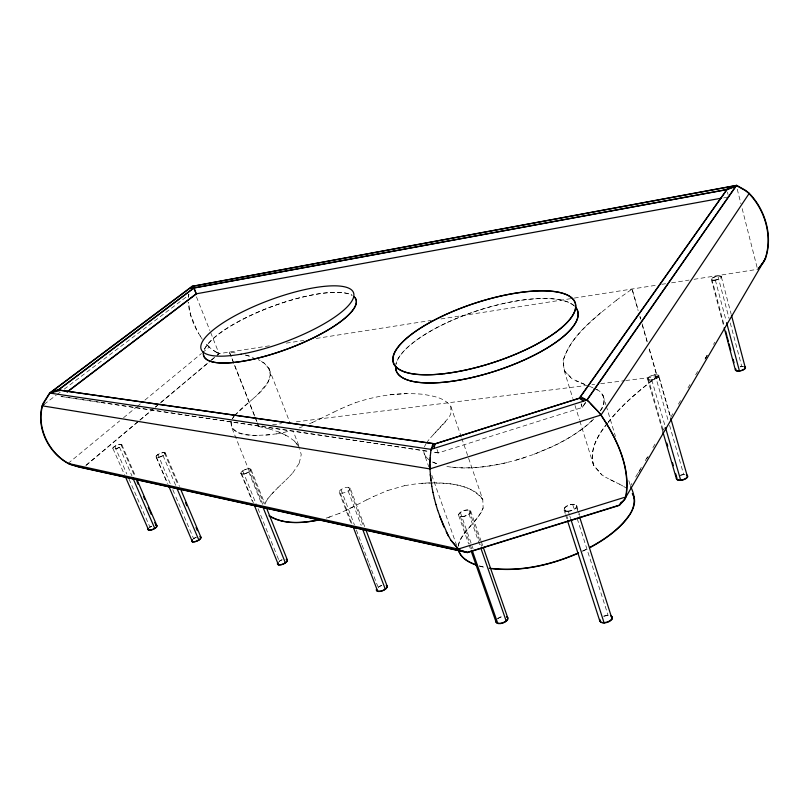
<?xml version="1.0" encoding="UTF-8"?>
<svg xmlns="http://www.w3.org/2000/svg" width="809" height="809" viewBox="0 0 809 809"><rect width="100%" height="100%" fill="white"/><g stroke="black" fill="none" stroke-linecap="round" stroke-linejoin="round"><path stroke-width="0.61" stroke-dasharray="4.04 3.03" d="M355.626 402.68C377.014 395.49 399.777 392.274 422.298 394.226C432.522 395.975 444.505 397.31 450.886 406.573L450.805 413.986L448.722 417.768L429.67 438.751M188.275 297.196L188.497 295.295A29.812 22.328 50.4 0 1 188.75 294.061M188.477 297.267L188.699 295.376A29.791 22.308 50.4 0 1 188.952 294.132M230.97 421.59C230.798 439.206 258.536 434.939 269.903 434.807M231.162 421.55L231.394 426.677L262.965 505.129M458.177 546.469C459.077 538.015 465.873 531.847 470.889 525.516M458.349 545.63C462.101 530.653 477.603 522.209 483.084 507.971M299.199 463.152L301.241 454.628L299.654 448.621M265.898 501.964L264.998 504.229L251.002 469.422A5.41 1.901 -22 0 0 243.145 470.595A5.41 1.901 -22 0 0 243.711 473.912A5.41 1.901 -22 0 0 251.002 469.422M424.412 446.801L425.999 443.787M600.177 410.82C603.757 405.643 606.305 397.634 600.885 392.739M600.369 410.851C607.407 403.003 604.111 390.929 593.806 388.219M630.595 485.653L631.869 483.479M635.702 476.956L641.446 467.177M645.269 460.655L648.464 455.214M652.934 447.61L656.119 442.179M662.5 431.308L665.696 425.868M670.792 417.181L673.351 412.833M678.458 404.136L681.643 398.706M688.024 387.835L689.946 384.568M695.679 374.789L697.601 371.533M705.256 358.488L707.167 355.232M713.548 344.361L714.822 342.187M638.523 472.739L640.435 469.473M646.816 458.592L648.1 456.407M265.746 502.076L267.971 498.546M292.797 472.84L299.31 463.072M585.756 402.215L582.146 407.392L581.084 403.944M438.215 452.838L433.23 452.089L438.235 452.939L582.359 407.433L585.949 402.265M232.274 418.668L233.963 416.311M232.456 418.627L234.155 416.281M426.515 442.877L429.67 438.69M474.832 521.087L481.264 512.249L483.145 508.103L482.791 499.638L461.919 438.771M267.819 498.657L274.241 491.296M607.256 423.329C597.902 434.949 588.79 449.956 593.594 465.337L601.744 474.832L605.81 477.361M608.034 422.359C621.858 404.662 639.373 390.262 657.06 376.61L648.464 346.636M607.438 423.37C598.063 435.009 588.952 450.026 593.766 465.428L601.926 474.923M608.216 422.399C622.05 404.682 639.565 390.272 657.282 376.61L648.676 346.606M445.597 421.742L433.493 434.463M289.501 476.43L292.929 472.759M234.529 415.533L241.213 408.788L253.713 398.21M234.721 415.492L249.566 401.729M270.671 495.088L278.023 487.554M285.789 480.121L289.632 476.349M257.474 394.782L267.89 382.546L270.277 374.941L268.871 368.58L264.422 363.342L258.577 359.762M281.856 483.873L285.921 480.03M277.892 487.655L281.987 483.782M601.279 312.244C586.08 326.007 568.889 340.286 563.195 360.824L564.409 370.825L572.256 378.905M253.551 398.23C260.994 392.092 268.588 384.811 270.418 374.951L269.023 368.591L264.563 363.362L258.728 359.783M85.855 465.377L138.885 420.862M139.856 420.053L154.317 407.908M155.277 407.099L157.209 405.481M161.062 402.245L210.239 360.966M211.2 360.157L216.023 356.112M216.984 355.303L218.915 353.675L270.196 345.696M86.189 465.306L139.158 420.822M140.119 420.013L154.57 407.888M155.53 407.079L159.383 403.843M160.344 403.034L210.421 360.986M211.392 360.177L216.205 356.132M217.166 355.323L219.087 353.705L210.32 331.66M68.087 463.436L119.671 420.913M123.565 417.707L136.215 407.271M137.186 406.472L141.079 403.266M144.973 400.05L201.421 353.513M202.402 352.714L209.207 347.101A30.075 22.47 49.5 0 0 212.666 349.862L214.041 350.712M616.468 300.21C595.768 317.098 571.326 334.168 563.054 360.844L564.267 370.835L572.802 398.352M44.171 404.298L56.205 395.207M57.206 394.458L60.21 392.183M64.214 389.159L188.497 295.295M616.276 300.291L632.163 288.995L638.352 310.595M366.78 499.8L346.05 510.449M366.72 499.922L373.718 496.372M353.027 506.899L339.092 513.594M319.646 419.052L333.965 412.054M333.864 412.084L341.115 408.676M312.537 422.409L319.757 419.011M582.49 551.02L584.563 550.059A93.804 42.058 -17.8 0 0 587.587 548.542M582.662 551.212L584.745 550.262A93.905 42.108 -17.8 0 0 587.769 548.735M373.667 496.483L387.926 490.345M341.024 408.707L348.345 405.511M309.463 423.754L312.648 422.369M534.132 454.183L551.546 446.892A96.281 36.921 -18 0 0 587.314 424.755A98.415 37.71 -18.1 0 0 592.471 420.023M339.183 513.472L326.148 518.215M348.264 405.542L355.697 402.66M299.199 427.921L302.414 426.687M326.249 518.084L332.165 516.213M516 460.129L534.264 454.274L551.687 446.962A96.392 36.971 -18 0 0 587.496 424.806A98.526 37.75 -18.1 0 0 594.2 418.506M525.233 457.439C500.902 464.953 475.116 470.029 449.602 466.884M387.875 490.456L404.672 485.643M283.696 432.491L289.855 430.894M506.97 462.606C486.887 467.127 465.822 470.059 445.385 466.186M276.607 433.897L283.838 432.441M723.701 197.892L728.98 196.799M286.295 343.127L303.85 340.427M316.238 338.435L431.328 320.394M440.966 318.948L573.389 298.248M574.339 298.066L657.859 284.98M661.843 284.303L665.585 283.716M671.571 282.837L689.025 280.106M694.011 279.317L757.912 269.255M404.642 485.744C420.822 482.538 437.436 481.83 453.758 484.298C464.508 486.694 476.643 489.556 482.791 499.638M276.759 433.846L263.198 435.404M257.333 423.046L258.708 426.535L262.612 426.03M272.623 424.776L281.39 423.673M296.316 421.823L587.091 385.397M591.945 384.771L594.615 384.457M600.713 383.668L624.69 380.685M625.761 380.533L657.282 376.61M390.049 394.721L406.846 393.578M421.732 483.266C442.392 482.922 469.008 481.446 482.852 499.76M257.222 435.485C248.373 434.888 236.804 434.989 231.394 426.677M61.353 396.501L100.033 402.285M101.287 402.467L428.234 451.351L60.999 396.521M235.075 352.896L229.25 351.996L254.572 416.059M258.708 426.535L269.144 428.831M245.623 355.07L249.233 355.96M245.461 355.05L253.338 357.548M479.312 565.895L484.621 567.271M479.373 566.108L484.682 567.483M269.013 428.861L278.933 432.006L287.65 436.112M584.998 384.508L572.105 378.905L564.267 370.835M584.826 384.508L575.927 380.897M432.744 462.03L437.588 464.063M432.754 462.121L437.598 464.154M589.427 386.308L592.886 387.744M278.802 432.046L287.529 436.152L294.709 441.198L299.472 447.347L293.111 430.894M609.986 479.555L619.451 484.156M614.81 481.901L605.628 477.259M619.249 484.045L623.881 486.543M593.988 388.229L597.902 390.342M219.087 353.705L217.601 352.957M218.43 353.341L215.073 351.47M217.136 352.613L214.466 351.086M623.668 486.421L625.863 487.827M214.638 351.106L213.263 350.277M425.949 456.873L428.831 459.714M209.4 347.132L204.515 342.136M206.821 344.755L209.207 347.101M294.597 441.249L299.36 447.407M202.301 339.254L198.195 332.873M200.379 336.19C193.806 326.057 189.134 314.418 188.204 302.303M425.938 456.954L424.189 453.788L428.821 466.864M196.536 329.496L190.752 315.085L188.406 302.374M114.747 446.275L126.801 473.963M129.015 479.039L149.948 527.144M112.977 448.631L124.505 474.752M121.835 444.717L135.356 475.945M120.935 444.454L134.274 475.217M119.489 447.185L132.009 476.016M156.531 457.439L167.473 483.165M156.117 457.014L167.423 483.56M163.034 455.538L175.755 485.552M157.937 454.597A5.036 1.618 -22.7 0 0 158.827 457.257A5.036 1.618 -22.7 0 0 165.37 453.07A5.036 1.618 -22.7 0 0 157.937 454.597L170.557 484.419M172.813 489.708L175.492 496.028M175.937 497.08L193.614 538.673M165.289 452.919L179.436 486.381M164.348 452.646L177.899 484.672M242.74 470.818L256.2 504.118M258.041 508.669L276.627 554.661M277.072 555.763L278.862 560.182M241.689 474.023L253.369 502.885M240.9 473.184L252.186 501.054M249.809 468.765L263.683 503.259M248.798 471.971L261.813 504.31M196.456 296.842L209.855 330.497M229.412 352.016L257.009 421.843M257.474 423.006L258.85 426.505M255.027 417.222L256.868 421.873M269.023 368.591L290.38 423.835M340.377 493.247L351.864 523.443M339.214 492.266L351.328 524.101M341.014 489.657L354.393 524.859M356.334 529.976L361.754 544.245M362.139 545.266L368.661 562.427M369.046 563.438L377.773 586.394M350.155 488.161A5.845 2.265 -21 0 1 342.581 493.116A5.845 2.265 -21 0 1 341.327 489.384A5.845 2.265 -21 0 1 350.155 488.161L364.849 527.094M348.78 487.443L363.646 526.801M348.183 491.033L361.178 525.395M431.773 475.196L456.63 545.367M437.032 449.46L438.235 452.939M460.361 516.617L469.928 543.921M470.322 545.044L471.91 549.554M458.673 515.454L468.633 543.87M469.048 545.054L470.302 548.603M460.382 512.542L471.081 543.082M472.254 546.449L473.043 548.684M470.626 510.944L480.91 540.554M481.325 541.737L482.963 546.479M469.008 510.125L479.646 540.715M480.809 544.093L481.588 546.328M469.028 514.2L480.121 546.055M450.866 406.543L461.504 437.578M568.292 511.328L569.445 514.918M569.819 516.112L570.588 518.508M564.429 508.295L566.725 515.434M567.109 516.627L567.867 518.994M564.025 509.943L565.178 513.533M565.562 514.726L567.109 519.509M572.671 504.432L574.572 510.378M577.221 518.68L608.135 615.487M576.574 505.453L578.101 510.236M578.486 511.44L580.002 516.223M576.574 507.435L578.86 514.605M575.027 405.521L579.487 419.881M579.861 421.074L593.594 465.337M581.297 403.974L582.359 407.433M603.079 395.54L605.901 404.824M606.265 406.027L615.416 436.334M628.836 480.728L630.312 485.572M651.791 380.018L665.231 426.646M648.029 378.056L663.259 430.712M647.554 378.966L662.52 430.691M658.809 375.912A5.835 2.215 -15.7 0 1 650.79 380.088A5.835 2.215 -15.7 0 1 649.951 376.347A5.835 2.215 -15.7 0 1 658.809 375.912L670.54 416.898M658.86 376.812L670.398 417.131M640.071 316.602L640.758 318.999M642.134 323.802L647.301 341.803M631.96 289.086L638.149 310.666M639.868 316.663L640.556 319.059M642.275 325.056L647.089 341.843M655.068 374.86L668.396 421.267M669.589 425.433L683.736 474.681M715.338 280.086L726.017 320.374M711.748 278.802L723.924 324.581M711.333 279.59L723.853 326.654M721.325 276.779L731.194 314.266M717.886 276.081L729.071 318.453M730.274 322.983L741.782 366.578M727.412 192.107L728.039 194.544M737.242 189.185L740.943 203.767M742.166 208.621L757.578 269.367M423.643 450.401L424.179 453.869M149.635 527.357A4.743 1.699 -23.7 0 1 151.475 526.315M193.28 538.895A4.925 1.851 -23.4 0 1 196.091 537.419M278.963 561.537A5.279 2.184 -22.7 0 1 281.926 559.929M378.147 587.385A5.703 2.589 -21.4 0 1 382.03 585.524M497.636 618.936A6.229 3.115 -19.3 0 1 502.409 616.721M603.939 616.428A6.502 3.378 -16.8 0 1 608.661 615.487M680.581 475.368A5.693 2.518 -15 0 1 684.677 474.65M740.417 366.811A5.076 1.952 -14.2 0 1 743.471 366.528M574.673 306.156A95.563 31.5 -18.2 0 0 477.745 310.555A95.563 31.5 -18.2 0 0 395.904 364.454A95.452 31.46 -18.2 0 1 477.694 310.636A95.452 31.46 -18.2 0 1 574.501 306.237M204.394 349.205A81.213 22.601 -20.4 0 1 273.553 305.873A81.213 22.601 -20.4 0 1 352.016 295.194M204.606 349.235A81.133 22.581 -20.4 0 1 273.695 305.944A81.133 22.581 -20.4 0 1 352.087 295.285M740.114 366.831A5.076 1.952 -14.2 0 1 743.158 366.548M680.308 475.267A5.683 2.518 -15 0 1 684.394 474.549M603.716 616.134A6.492 3.367 -16.8 0 1 608.955 615.214M497.555 618.642A6.219 3.105 -19.3 0 1 502.318 616.438M378.207 587.152A5.693 2.579 -21.4 0 1 382.081 585.291M279.125 561.355A5.279 2.174 -22.7 0 1 282.078 559.747M193.199 538.986A4.925 1.851 -23.4 0 1 196.314 537.267M149.574 527.448A4.743 1.699 -23.7 0 1 151.728 526.184M707.066 355.687L704.487 360.005L707.056 355.727M115.181 448.904A4.854 1.476 -22.9 0 0 121.603 444.91A4.854 1.476 -22.9 0 0 114.554 446.396A4.854 1.476 -22.9 0 0 115.181 448.904M158.564 457.328A5.036 1.618 -22.7 0 0 165.107 453.141A5.036 1.618 -22.7 0 0 157.674 454.668A5.036 1.618 -22.7 0 0 158.564 457.328M243.519 474.003A5.41 1.911 -22.1 0 0 250.81 469.513A5.41 1.911 -22.1 0 0 242.943 470.686A5.41 1.911 -22.1 0 0 243.519 474.003M462.222 516.698A6.411 2.751 -19.3 0 0 470.777 511.369A6.411 2.751 -19.3 0 0 461.09 512.057A6.411 2.751 -19.3 0 0 462.222 516.698M568.049 511.339A6.694 2.983 -17.3 0 0 576.898 505.898A6.694 2.983 -17.3 0 0 566.543 506.394A6.694 2.983 -17.3 0 0 568.049 511.339M651.043 380.078A5.845 2.215 -15.7 0 0 659.072 375.902A5.845 2.215 -15.7 0 0 650.193 376.337A5.845 2.215 -15.7 0 0 651.043 380.078M714.216 280.197A5.198 1.699 -15 0 0 721.658 276.84A5.198 1.699 -15 0 0 713.983 277.214A5.198 1.699 -15 0 0 714.216 280.197M713.932 280.298A5.188 1.699 -15.1 0 0 721.365 276.941A5.188 1.699 -15.1 0 0 713.7 277.325A5.188 1.699 -15.1 0 0 713.932 280.298M567.867 511.167A6.694 2.983 -17.3 0 0 576.696 505.736A6.694 2.983 -17.3 0 0 566.361 506.232A6.694 2.983 -17.3 0 0 567.867 511.167M462.182 516.526A6.401 2.751 -19.3 0 0 470.727 511.207A6.401 2.751 -19.3 0 0 461.049 511.895A6.401 2.751 -19.3 0 0 462.182 516.526M115.475 448.843A4.844 1.476 -22.9 0 0 121.886 444.859A4.844 1.476 -22.9 0 0 114.848 446.335A4.844 1.476 -22.9 0 0 115.475 448.843"/><path stroke-width="1.21" d="M630.646 486.725C636.096 496.645 635.217 508.446 627.855 517.042A95.877 42.948 -17.8 0 1 618.905 527.094A93.804 42.058 -17.8 0 1 589.569 547.511M429.923 462.576L429.892 463.911A47.074 20.842 83.3 0 0 429.923 468.917L42.169 405.805C36.112 427.728 48.449 452.757 68.087 463.436A34.898 31.976 4.6 0 0 70.666 464.578L78.958 467.036L467.39 552.587L619.37 505.382L624.77 499.507A48.105 23.33 57.6 0 0 625.984 496.908L765.557 258.314C773.091 236.147 765.385 209.824 749.255 193.331A36.385 33.3 26.9 0 0 744.867 189.923L736.635 185.332L192.097 286.325L49.602 393.043L43.15 403.317A35.121 32.259 6.1 0 0 42.169 405.805L44.171 404.298M429.923 462.687L429.963 461.363M429.963 461.464L430.024 460.149M430.024 460.26L430.095 458.946M430.095 459.047L430.176 457.742M430.176 457.843L430.378 455.336M430.378 455.437L430.621 452.929M430.621 453.02L430.894 450.502M430.894 450.593L432.987 443.524M434.13 448.297L435.06 443.817L579.315 398.21L726.785 189.66L735.634 186.515M190.904 288.449L192.097 286.325L193.816 287.943L196.162 293.839L67.005 391.95M191.106 288.53L191.389 287.994M191.682 287.468L192.299 286.406L736.311 185.544L744.543 190.125A36.344 33.26 27 0 1 748.922 193.523C765.031 210.006 772.747 236.289 765.213 258.445A35.626 32.249 25.6 0 1 763.291 262.116L759.317 267.435M619.37 505.382L621.282 502.116M749.255 193.331L601.047 414.997L429.923 468.917M589.882 402.72L586.838 400.04L736.311 185.544L724.116 190.155M58.096 389.989L435.07 443.908L579.517 398.23L727.099 189.468L736.635 185.332L587.051 400.061L431.045 449.359L49.602 393.043L58.096 389.989L193.816 287.943L727.099 189.468M431.045 449.359L435.07 443.908M67.349 391.94L196.365 293.92L194.018 288.024L192.299 286.406L49.966 393.032L43.524 403.297A35.09 32.229 6.1 0 0 42.543 405.784C36.486 427.688 48.813 452.696 68.431 463.365A34.868 31.945 4.6 0 0 71.01 464.508L79.292 466.955L467.339 552.365L619.107 505.21L624.508 499.345A48.034 23.299 57.6 0 0 625.711 496.756C630.798 467.784 616.65 438.458 600.804 414.946A47.539 23.319 58.2 0 0 598.367 411.902L590.58 403.58M758.175 268.719L758.751 268.082M758.508 268.608L763.635 261.995A35.657 32.279 25.6 0 0 765.557 258.314M53.081 390.696L58.46 389.978L194.018 288.024L726.785 189.66M578.334 552.921C551.253 564.813 521.198 571.71 491.559 568.454M578.516 553.123C550.707 565.248 519.681 572.459 489.314 568.272M49.966 393.032L60.817 390.322M320.354 519.6C303.699 522.968 284.455 525.051 269.286 515.768M320.243 519.732C303.577 523.11 284.313 525.193 269.134 515.899M196.162 293.839L721.527 198.154M467.39 552.587L460.543 550.555A46.77 20.478 83.9 0 1 458.309 549.048L450.987 540.422L446.194 531.735M467.339 552.365L460.503 550.332A46.71 20.447 83.9 0 1 458.268 548.826L450.957 540.2M58.46 389.978L435.06 443.817M68.087 463.436L458.309 549.048L625.974 496.908C631.081 467.895 616.913 438.539 601.047 414.997A47.6 23.36 58.2 0 0 598.599 411.943L589.66 402.69M579.517 398.23L587.051 400.061L588.952 401.83M475.975 564.773C469.038 562.346 461.747 558.412 458.743 551.313M477.168 565.41C469.442 562.71 460.058 558.271 458.39 549.402M580.437 396.612L586.838 400.04M579.315 398.21L583.39 401.133M632.264 493.621C637.634 501.044 632.689 510.691 628.077 517.194A95.988 43.008 -17.8 0 1 619.118 527.256A93.905 42.108 -17.8 0 1 589.751 547.703M448.58 536.418L439.621 516.091M125.395 476.794L148.664 530.158M136.863 479.413L156.906 525.668M136.913 481.315L138.228 484.348M143.476 496.463L144.791 499.477M148.259 507.496L149.564 510.489M149.999 511.49L151.293 514.473M154.741 522.432L156.026 525.405M132.898 478.058L154.762 528.408M168.383 485.299L192.451 541.858M177.1 488.737L198.842 540.048M180.407 488.687L200.895 537.146M185.473 502.581L186.798 505.726M196.041 527.579L197.356 530.674M443.919 527.053L437.689 510.337M254.299 505.18L278.448 564.844M266.414 507.769L287.417 560.05M262.733 506.596L285.405 562.902M353.432 527.569L377.712 591.379M365.739 529.45L387.106 586.08M362.351 528.489L385.337 589.286M472.304 550.686L497.818 623.476M471.131 550.969L496.048 622M483.377 547.663L507.647 617.55M480.91 548.31L506.272 621.211M570.972 519.702L604.121 622.95M567.493 520.703L599.823 621.09M579.618 516.991L612.12 619.027M633.184 495.128L634.317 498.829M435.909 504.401L437.699 510.509M665.534 427.688L680.713 480.313M666.859 443.14L667.749 446.234M672.501 462.647L673.381 465.711M675.737 473.852L676.617 476.895M662.874 431.895L676.445 478.807M670.701 418.172L687.569 477.067M726.613 322.649L739.426 370.967M725.724 331.356L726.917 335.866M727.22 336.989L728.413 341.479M729.01 343.724L730.79 350.428M733.156 359.338L734.046 362.675M724.176 327.857L735.411 370.097M731.498 315.348L745.423 368.216M434.312 498.364L435.92 504.573M432.926 492.287L434.322 498.526M431.773 486.219L432.936 492.438M431.784 486.361L430.257 474.408M430.884 480.374L429.923 468.795A47.013 20.812 83.3 0 1 429.892 463.8M155.793 525.354A4.743 1.699 -23.7 0 1 155.5 527.883A4.743 1.699 -23.7 0 1 149.705 530.229A4.743 1.699 -23.7 0 1 148.532 528.307M200.197 536.933A4.925 1.851 -23.4 0 1 196.294 541.332A4.925 1.851 -23.4 0 1 192.178 539.896M286.234 559.353A5.279 2.184 -22.7 0 1 285.981 562.457A5.279 2.184 -22.7 0 1 279.601 564.965A5.279 2.184 -22.7 0 1 277.861 562.639M386.328 585.524A5.703 2.589 -21.4 0 1 382.505 590.813A5.703 2.589 -21.4 0 1 376.529 589.195M506.768 616.933A6.229 3.115 -19.3 0 1 502.965 623.021A6.229 3.115 -19.3 0 1 496.23 620.614M611.068 615.993A6.502 3.378 -16.8 0 1 607.781 622.222A6.502 3.378 -16.8 0 1 599.904 620.058M686.406 474.913A5.693 2.518 -15 0 1 683.686 479.697A5.693 2.518 -15 0 1 676.799 478.159M744.543 366.72A5.076 1.952 -14.2 0 1 741.61 370.522A5.076 1.952 -14.2 0 1 735.816 369.319M575.482 307.005A95.563 31.5 -18.2 0 1 497.656 370.32A95.563 31.5 -18.2 0 1 395.621 366.78A95.452 31.46 -18.2 0 0 494.471 371.341A95.452 31.46 -18.2 0 0 576.635 308.917M203.443 351.976A81.213 22.601 -20.4 0 0 286.113 349.417A81.213 22.601 -20.4 0 0 354.15 296.751A81.133 22.581 -20.4 0 1 290.168 347.981A81.133 22.581 -20.4 0 1 203.514 354.514M744.765 366.973A5.076 1.952 -14.2 0 1 740.346 370.775A5.076 1.952 -14.2 0 1 735.806 368.924M686.467 474.944A5.683 2.518 -15 0 1 682.634 479.818A5.683 2.518 -15 0 1 676.799 477.553M611.21 615.902A6.492 3.367 -16.8 0 1 606.952 622.121A6.492 3.367 -16.8 0 1 599.803 619.411M506.98 616.822A6.219 3.105 -19.3 0 1 502.298 622.91A6.219 3.105 -19.3 0 1 496.342 619.967M386.378 585.291A5.693 2.579 -21.4 0 1 382.556 590.58A5.693 2.579 -21.4 0 1 376.589 588.972M286.376 559.171A5.279 2.174 -22.7 0 1 283.332 563.934A5.279 2.174 -22.7 0 1 277.831 562.74M199.944 536.66A4.925 1.851 -23.4 0 1 199.914 539.249A4.925 1.851 -23.4 0 1 194.059 541.777A4.925 1.851 -23.4 0 1 192.208 539.997M155.783 525.193A4.743 1.699 -23.7 0 1 156.117 527.428A4.743 1.699 -23.7 0 1 150.585 530.026A4.743 1.699 -23.7 0 1 148.421 528.651M444.444 373.627A95.755 31.066 -18.2 0 0 575.563 303.85A95.755 31.066 -18.2 0 0 432.977 320.799A95.644 31.025 -18.2 0 0 444.424 373.647A95.644 31.025 -18.2 0 0 575.391 303.941A95.644 31.025 -18.2 0 0 432.987 320.86A95.755 31.066 -18.2 0 0 444.444 373.627M241.112 354.15A81.274 22.258 -20.4 0 0 353.867 294.183A81.274 22.258 -20.4 0 0 237.057 314.63A81.274 22.258 -20.4 0 0 241.112 354.15"/></g></svg>
